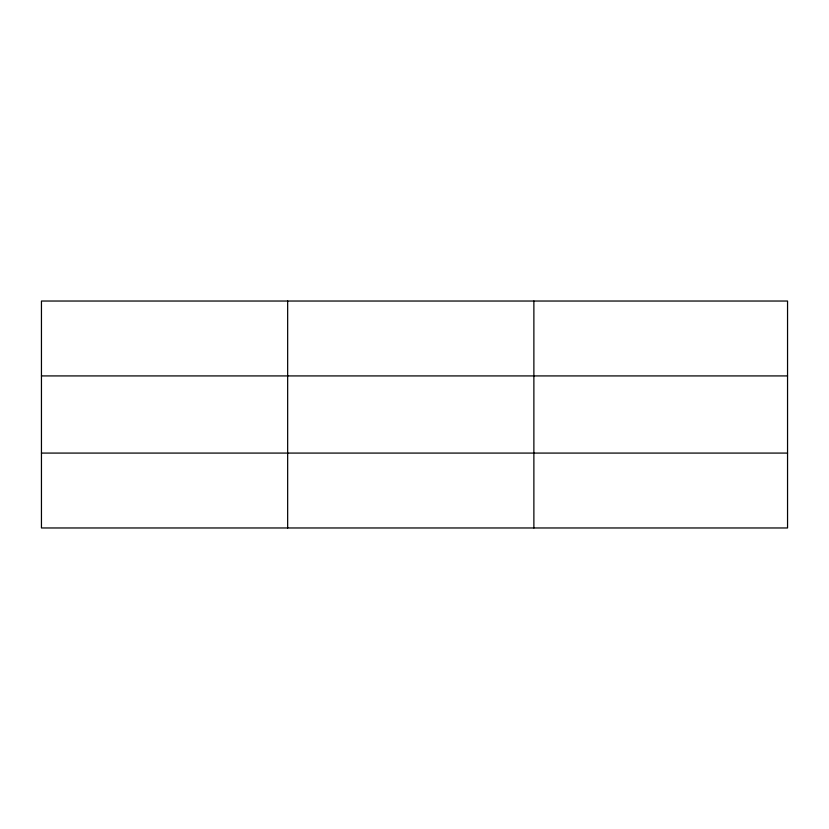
<?xml version="1.0" encoding="UTF-8"?>
<svg xmlns="http://www.w3.org/2000/svg" width="829" height="829" viewBox="0 0 829 829"><rect width="100%" height="100%" fill="white"/><g stroke="black" fill="none" stroke-linecap="round" stroke-linejoin="round"><path stroke-width="1.24" d="M287.663 301.031L287.663 527.969M533.876 301.031L533.876 527.969M787.55 453.08L787.55 527.969L41.45 527.969L41.45 301.031L787.55 301.031L787.55 453.08L41.45 453.08M41.45 375.92L787.55 375.92"/></g></svg>
